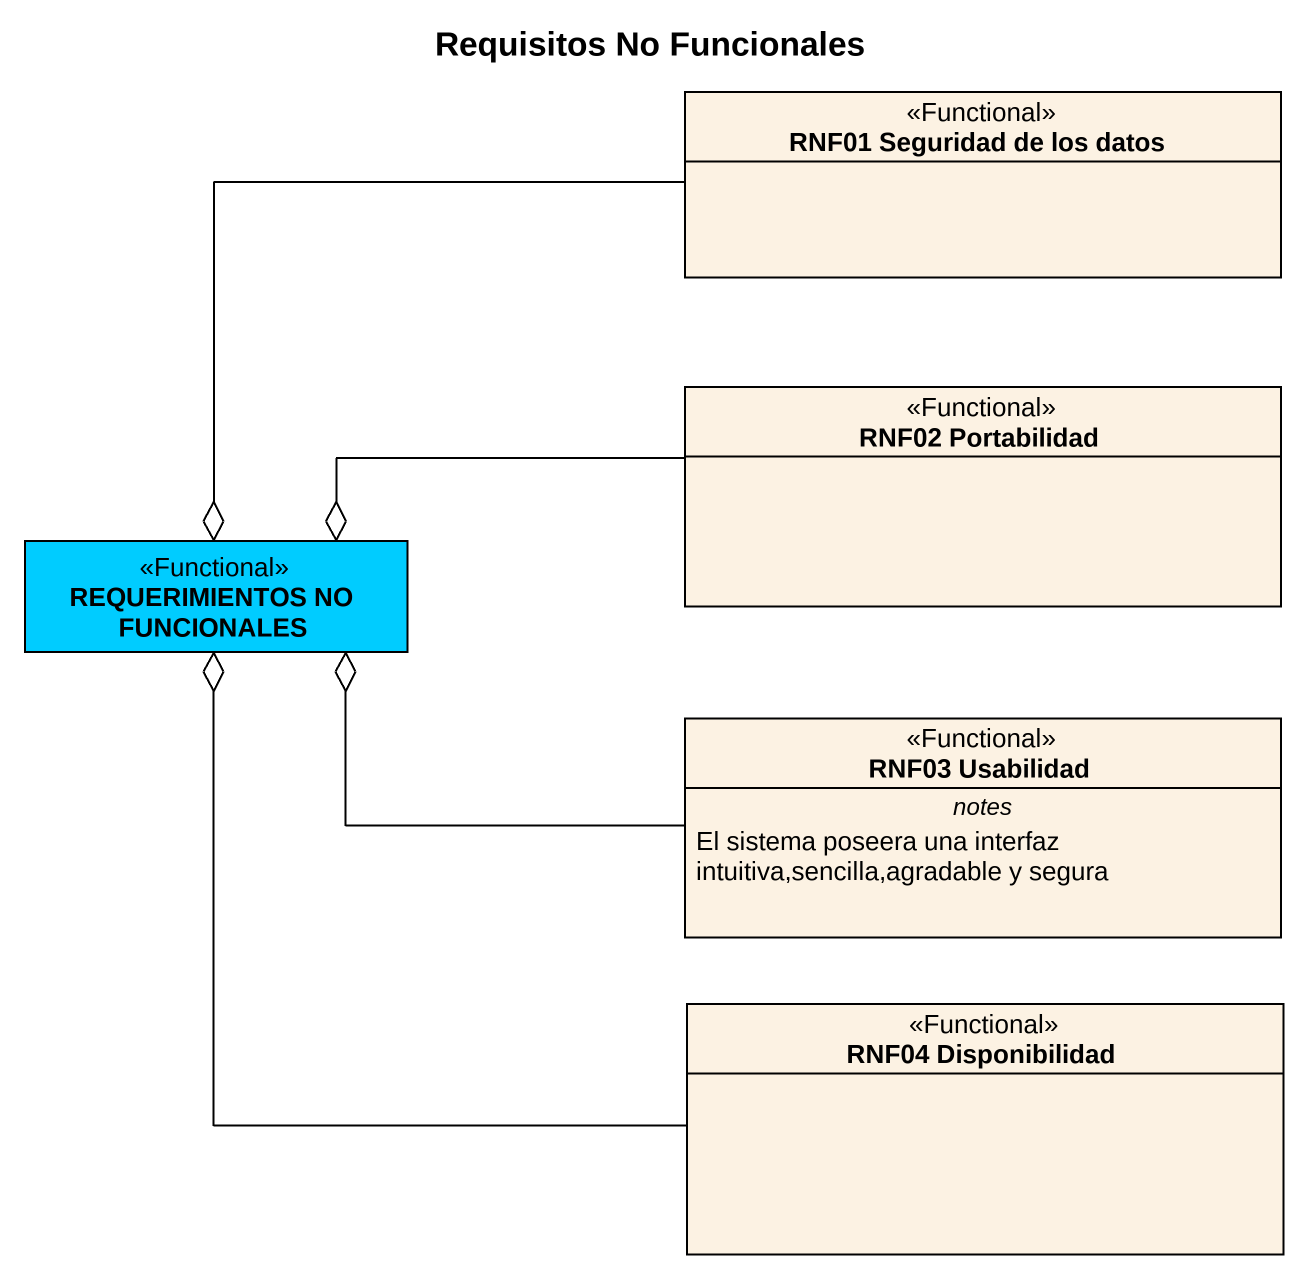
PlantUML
@startuml
title Requisitos No Funcionales
hide circle
hide empty members
class "RNF01 Seguridad de los datos" as RNF01_Seguridad_de_los_datos <<Functional>> #FCF2E3
class "RNF02 Portabilidad" as RNF02_Portabilidad <<Functional>> #FCF2E3
class "REQUERIMIENTOS NO FUNCIONALES" as REQUERIMIENTOS_NO <<Functional>> #00CCFF
class "RNF03 Usabilidad" as RNF03_Usabilidad <<Functional>> #FCF2E3 {
  -- notes --
  El sistema poseera una interfaz intuitiva,sencilla,agradable y segura
}
class "RNF04 Disponibilidad" as RNF04_Disponibilidad <<Functional>> #FCF2E3
RNF01_Seguridad_de_los_datos -left-o REQUERIMIENTOS_NO
RNF02_Portabilidad -left-o REQUERIMIENTOS_NO
RNF03_Usabilidad -left-o REQUERIMIENTOS_NO
RNF04_Disponibilidad -up-o REQUERIMIENTOS_NO
@enduml
